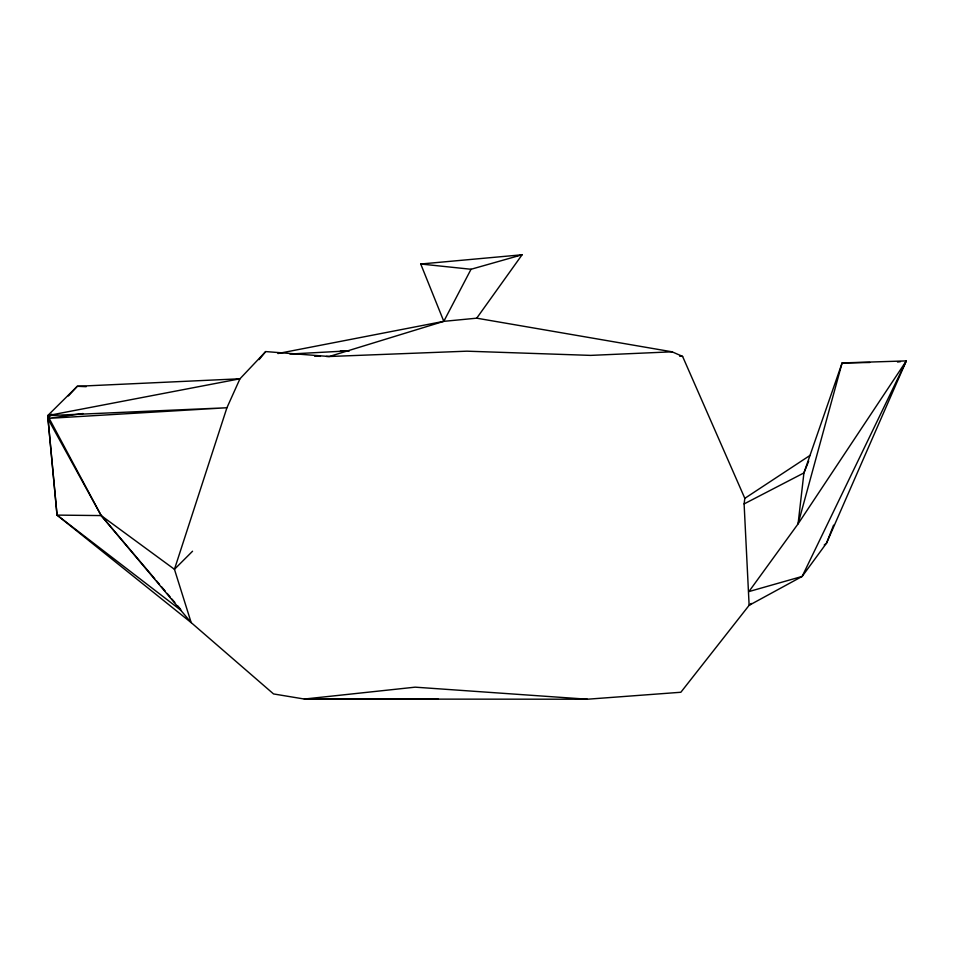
<?xml version="1.0" encoding="UTF-8"?>
<svg xmlns="http://www.w3.org/2000/svg" width="954" height="954" viewBox="0 0 954 954"><rect width="100%" height="100%" fill="white"/><g stroke="black" fill="none" stroke-linecap="round" stroke-linejoin="round"><path stroke-width="1.43" d="M672.069 351.811L590.657 355.389L466.9 351.179L329.249 356.51L265.677 351.573L239.967 378.786L77.274 386.298L47.7 415.622L57.037 515.1L191.17 622.604L273.548 693.94L304.326 699.043L587.366 699.222L680.858 692.258L749.129 605.313L744.108 503.915L744.824 498.334L682.587 356.391L672.069 351.811L476.714 318.183L443.801 321.343L277.9 353.54M833.593 525.153L826.546 543.124L802.159 576.431L749.129 605.313L751.442 603.453M808.706 461.104L803.924 472.922L798.081 523.865L748.926 591.575L802.159 576.431L906.3 360.91L842.108 362.937L803.924 472.922L744.108 503.915M326.316 356.45L329.249 356.51L443.801 321.343L471.037 269.267L522.088 254.778L476.714 318.183M259.083 359.634L265.677 351.573M51.695 414.131L47.76 418.412L101.184 515.577L191.17 622.604L174.451 569.311L226.921 407.752L239.967 378.786L47.7 415.622L57.037 515.1L181.296 610.572M68.414 395.934L77.274 386.298L86.182 386.68M192.553 551.221L174.451 569.311L101.184 515.577L47.7 415.622L226.921 407.752L47.76 418.412L83.081 413.535M824.232 544.984L826.546 543.124L906.3 360.91L798.081 523.865L842.108 362.937L869.809 362.484M744.824 498.334L810.125 455.344M515.005 256.221L517.843 255.648M897.523 362.019L900.445 361.649M522.088 254.778L420.726 264.008L443.801 321.343M289.921 354.029L346.242 350.977M340.304 351.096L349.2 351.084M437.898 698.805L304.326 699.043L415.181 687.166L587.366 699.222M423.683 264.008L420.726 264.008L471.037 269.267M57.037 515.1L101.184 515.577L154.739 578.756M314.593 356.2L320.449 356.331M679.63 356.176L682.587 356.391M156.647 581.01L159.521 584.397M161.429 586.65L165.257 591.17M167.165 593.424L170.039 596.81M171.947 599.064L174.82 602.451M177.682 605.838L180.556 609.212"/></g></svg>
